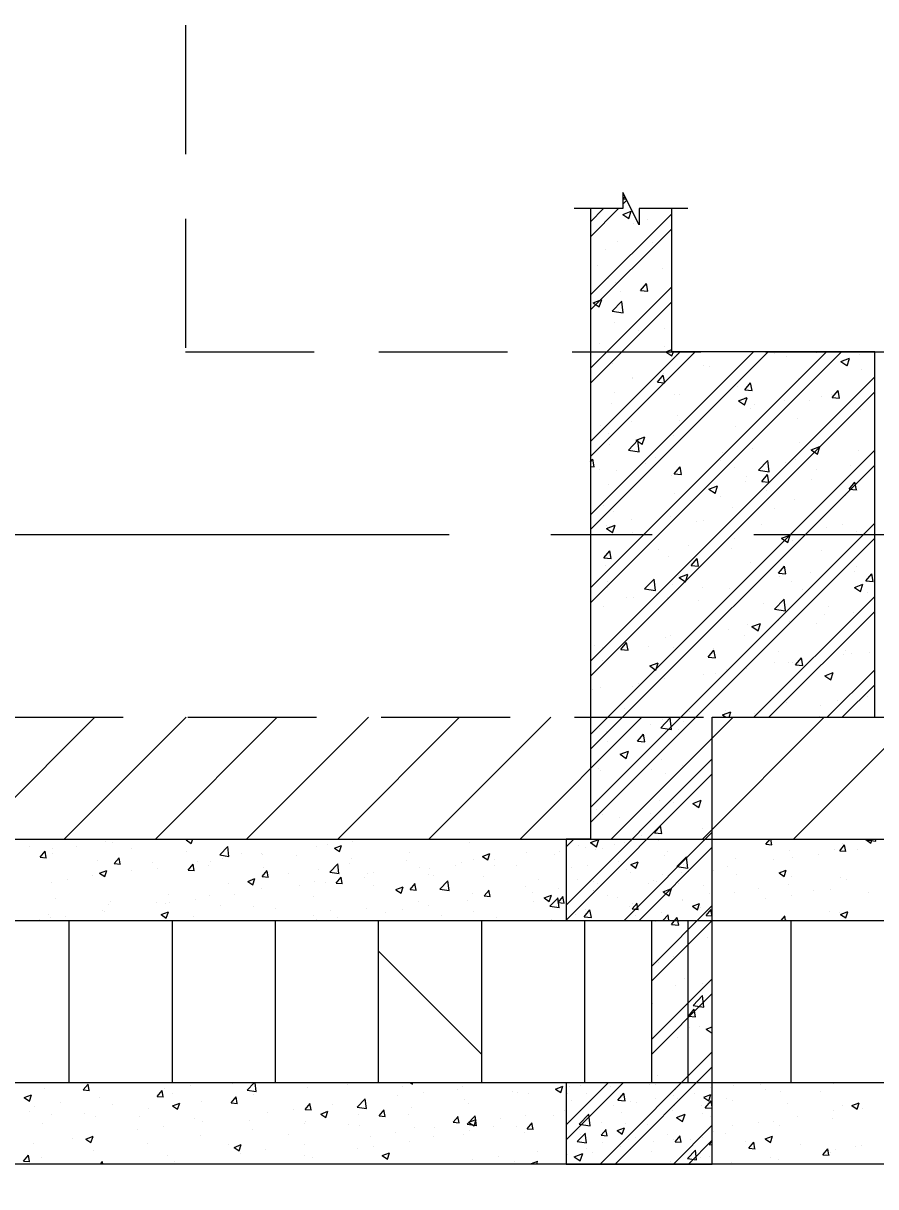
# Model space of a CAD drawing. Header units: millimetres. Extents: x 115500 to 206800, y -6300 to 53700.
# Drawn here: x 143651 to 145750, y 7294 to 10159 of the extents above; entities that cross this region are included whole.
import ezdxf

# ---------------------------------------------------------------- set-up
doc = ezdxf.new("R2010")
doc.units = ezdxf.units.MM
doc.linetypes.add('HIDDEN2', pattern=[4.7625, 3.175, -1.5875])
doc.linetypes.add('HT_Grid$0$CENTER2', pattern=[1.125, 0.75, -0.125, 0.125, -0.125])
doc.layers.get('Defpoints').update_dxf_attribs({"color": 151, "lineweight": 9})
for name, color, linetype, lineweight in [('HT_Dim Grid$0$NDC_S_DIM', 1, 'Continuous', 15), ('HT_Grid$0$NDC_S_AXIS', 5, 'HT_Grid$0$CENTER2', 13), ('NDC_S_BEAM', 3, 'HIDDEN2', 20), ('NDC_S_DIM', 1, 'Continuous', 15), ('NDC_S_HATCH MATERIAL', 8, 'Continuous', 13), ('NDC_S_SLAB', 2, 'Continuous', 20)]:
    doc.layers.add(name, color=color, linetype=linetype, lineweight=lineweight)
doc.styles.add('HT_Dim Grid$0$NDC_DIM', font='', dxfattribs={"width": 0.75})
doc.styles.get('HT_Dim Grid$0$NDC_DIM').set_extended_font_data('Dotum')
doc.dimstyles.new('HT_Dim Grid$0$NDC_dim_150', dxfattribs={"dimscale": 150, "dimtxt": 2.5, "dimasz": 1.5, "dimexe": 1.5, "dimexo": 2.5, "dimgap": 1, "dimtad": 1, "dimdec": 0, "dimzin": 0, "dimdsep": 46, "dimtxsty": 'HT_Dim Grid$0$NDC_DIM', "dimblk": 'HT_Dim Grid$0$DIMMARK', "dimcen": 0.09, "dimdle": 1.2, "dimclrd": 1, "dimclre": 1, "dimclrt": 3, "dimadec": 0, "dimazin": 0, "dimtfac": 1, "dimtdec": 0, "dimtix": 1, "dimtofl": 0, "dimtmove": 0, "dimatfit": 3, "dimfxl": 8, "dimfxlon": 1, "dimtolj": 1, "dimtzin": 0, "dimarcsym": 0})

# ---------------------------------------------------------------- blocks, each defined once
blk = doc.blocks.new('HT_Dim Grid$0$DIMMARK')
at = {"layer": 'HT_Dim Grid$0$NDC_S_DIM', "color": 1}
blk.add_line((-1.5, 0), (1, 0), dxfattribs=at)
at = {"layer": 'HT_Dim Grid$0$NDC_S_DIM', "color": 2, "const_width": 0.1}
blk.add_lwpolyline([(-0.424, -0.424), (0.424, 0.424)], dxfattribs=at)
blk = doc.blocks.new('*D64')
at = {"layer": 'Defpoints', "color": 0, "ltscale": 200, "transparency": 16777216}
for p in [(130700, 8900), (191600, 8900), (191600, -3900)]:
    blk.add_point(p, dxfattribs=at)
at = {"layer": 'HT_Dim Grid$0$NDC_S_DIM', "color": 1, "lineweight": -2, "ltscale": 200, "transparency": 16777216}
for p, q in [((130700, -2700), (130700, -4125)), ((191600, -2700), (191600, -4125)), ((130925, -3900), (191375, -3900))]:
    blk.add_line(p, q, dxfattribs=at)
at = {"layer": 'HT_Dim Grid$0$NDC_S_DIM', "color": 1, "lineweight": -2, "ltscale": 200, "transparency": 16777216, "xscale": 225, "yscale": 225, "zscale": 225, "rotation": 180}
blk.add_blockref('HT_Dim Grid$0$DIMMARK', (130700, -3900), dxfattribs=at)
at = {"layer": 'HT_Dim Grid$0$NDC_S_DIM', "color": 1, "lineweight": -2, "ltscale": 200, "transparency": 16777216, "xscale": 225, "yscale": 225, "zscale": 225}
blk.add_blockref('HT_Dim Grid$0$DIMMARK', (191600, -3900), dxfattribs=at)
at = {"layer": 'HT_Dim Grid$0$NDC_S_DIM', "color": 3, "ltscale": 200, "transparency": 16777216, "insert": (161150, -3562.2), "char_height": 375, "attachment_point": 5, "style": 'HT_Dim Grid$0$NDC_DIM'}
blk.add_mtext('\\A1;60900', dxfattribs=at)
blk = doc.blocks.new('*D59')
at = {"layer": 'Defpoints', "color": 0, "ltscale": 200, "transparency": 16777216}
for p in [(140350, 8900), (150750, 8900), (150750, -2700)]:
    blk.add_point(p, dxfattribs=at)
at = {"layer": 'HT_Dim Grid$0$NDC_S_DIM', "color": 1, "lineweight": -2, "ltscale": 200, "transparency": 16777216}
for p, q in [((140350, -1500), (140350, -2925)), ((150750, -1500), (150750, -2925)), ((140575, -2700), (150525, -2700))]:
    blk.add_line(p, q, dxfattribs=at)
at = {"layer": 'HT_Dim Grid$0$NDC_S_DIM', "color": 1, "lineweight": -2, "ltscale": 200, "transparency": 16777216, "xscale": 225, "yscale": 225, "zscale": 225, "rotation": 180}
blk.add_blockref('HT_Dim Grid$0$DIMMARK', (140350, -2700), dxfattribs=at)
at = {"layer": 'HT_Dim Grid$0$NDC_S_DIM', "color": 1, "lineweight": -2, "ltscale": 200, "transparency": 16777216, "xscale": 225, "yscale": 225, "zscale": 225}
blk.add_blockref('HT_Dim Grid$0$DIMMARK', (150750, -2700), dxfattribs=at)
at = {"layer": 'HT_Dim Grid$0$NDC_S_DIM', "color": 3, "ltscale": 200, "transparency": 16777216, "insert": (145550, -2362.2), "char_height": 375, "attachment_point": 5, "style": 'HT_Dim Grid$0$NDC_DIM'}
blk.add_mtext('\\A1;10400', dxfattribs=at)

msp = doc.modelspace()

# ---------------------------------------------------------------- linework, layer by layer
at = {"layer": 'HT_Grid$0$NDC_S_AXIS', "ltscale": 2000}
msp.add_line((120700, 8900), (201600, 8900), dxfattribs=at)
at = {"layer": 'NDC_S_BEAM', "ltscale": 100}
for p, q in [((144050, 18250), (144050, 9350)), ((144050, 9350), (147050, 9350)), ((124053.4, 8450), (150900, 8450))]:
    msp.add_line(p, q, dxfattribs=at)
at = {"layer": 'NDC_S_DIM', "ltscale": 100}
for p, q in [((145167.8, 9662.3), (145127.8, 9742.3)), ((145127.8, 9742.3), (145127.8, 9702.3)), ((145127.8, 9702.3), (145007.8, 9702.3)), ((145047.8, 9702.3), (145047.8, 8150)), ((145287.8, 9702.3), (145167.8, 9702.3)), ((145167.8, 9702.3), (145167.8, 9662.3)), ((145247.8, 9350), (145247.8, 9702.3)), ((145747.8, 9350), (145247.8, 9350)), ((145747.8, 8450), (145747.8, 9350)), ((145347.8, 7350), (145347.8, 8450)), ((145347.8, 8450), (145747.8, 8450)), ((145047.8, 8150), (144987.8, 8150)), ((144987.8, 8150), (144987.8, 7950)), ((144987.8, 7950), (145197.8, 7950)), ((145197.8, 7950), (145197.8, 7550)), ((145197.8, 7550), (144987.8, 7550)), ((144987.8, 7550), (144987.8, 7350)), ((144987.8, 7350), (145347.8, 7350))]:
    msp.add_line(p, q, dxfattribs=at)
at = {"layer": 'NDC_S_HATCH MATERIAL', "linetype": 'Continuous', "ltscale": 100}
for p, q in [((145127.8, 9713.3), (145137.5, 9723)), ((145129.4, 9726.4), (145133.4, 9731.2)), ((145129.4, 9726.4), (145136, 9725.8)), ((145047.8, 9633.3), (145116.8, 9702.3)), ((145047.8, 9670.1), (145080, 9702.3)), ((145047.8, 9489.8), (145247.8, 9689.8)), ((145127.4, 9688.1), (145148.4, 9696.2)), ((145127.4, 9688.1), (145142.3, 9678)), ((145142.3, 9677.9), (145148.4, 9696)), ((145153, 9664.8), (145153, 9664.8)), ((145187.3, 9675), (145187.3, 9675)), ((145047.8, 9453), (145247.8, 9653)), ((145086, 9602.8), (145086, 9602.8)), ((145113.8, 9621.5), (145113.8, 9621.5)), ((145199.6, 9617.8), (145199.6, 9617.8)), ((145064.3, 9562.8), (145064.3, 9562.8)), ((145224.5, 9556), (145224.5, 9556)), ((145092.6, 9529.8), (145092.6, 9529.8)), ((145110.2, 9521.6), (145110.2, 9521.6)), ((145171, 9500.8), (145185.5, 9518)), ((145189, 9499.1), (145185.5, 9517.9)), ((145047.8, 9309.4), (145247.8, 9509.4)), ((145120.7, 9499.4), (145120.7, 9499.4)), ((145171, 9500.8), (145189, 9499.2)), ((145047.8, 9272.7), (145247.8, 9472.7)), ((145054.4, 9470.6), (145075.4, 9478.6)), ((145054.4, 9470.6), (145069.3, 9460.5)), ((145069.3, 9460.4), (145075.4, 9478.5)), ((145101.6, 9449.8), (145125, 9474.1)), ((145128.3, 9445.5), (145125, 9474)), ((145101.6, 9449.8), (145128.3, 9445.6)), ((145106.5, 9421.7), (145106.5, 9421.7)), ((145166.1, 9402.7), (145166.1, 9402.7)), ((145231.2, 9406.1), (145231.2, 9406.1)), ((145069.2, 9369.2), (145069.2, 9369.2)), ((145047.8, 9092.4), (145305.4, 9350)), ((145047.8, 8912.1), (145485.7, 9350)), ((145047.8, 8731.8), (145666, 9350)), ((145047.8, 9129.1), (145268.7, 9350)), ((145047.8, 8948.8), (145449, 9350)), ((145047.8, 8768.5), (145629.3, 9350)), ((145080.2, 9350.8), (145080.2, 9350.8)), ((145229.3, 9362.4), (145229.3, 9362.4)), ((145233.5, 9349.8), (145247.8, 9355.3)), ((145233.5, 9349.8), (145248.4, 9339.7)), ((145248.4, 9339.6), (145251.9, 9350)), ((145258.7, 9344.4), (145258.7, 9344.4)), ((145502, 9345), (145502, 9345)), ((145549.6, 9348.9), (145549.6, 9348.9)), ((145605.6, 9347.4), (145605.6, 9347.4)), ((145709.7, 9342.1), (145709.7, 9342.1)), ((145744.9, 9350), (145747.8, 9349.6)), ((145102.9, 9321.9), (145102.9, 9321.9)), ((145327, 9314.9), (145327, 9314.9)), ((145341, 9312.6), (145341, 9312.6)), ((145530.5, 9337.5), (145530.5, 9337.5)), ((145664.6, 9325.7), (145685.6, 9333.8)), ((145664.6, 9325.7), (145679.5, 9315.7)), ((145679.6, 9315.6), (145685.6, 9333.7)), ((145047.8, 8588.2), (145747.8, 9288.2)), ((145152.1, 9284.9), (145152.1, 9284.9)), ((145152.3, 9287.7), (145152.3, 9287.7)), ((145212.7, 9275.1), (145227.1, 9292.3)), ((145230.6, 9273.4), (145227.1, 9292.2)), ((145227.4, 9297.6), (145227.4, 9297.6)), ((145560.6, 9284.8), (145560.6, 9284.8)), ((145716.4, 9307.3), (145716.4, 9307.3)), ((145212.7, 9275.1), (145230.6, 9273.5)), ((145409.1, 9265.6), (145409.1, 9265.6)), ((145427.8, 9256.3), (145442.3, 9273.5)), ((145427.8, 9256.3), (145445.8, 9254.7)), ((145445.8, 9254.6), (145442.3, 9273.4)), ((145643, 9237.5), (145657.5, 9254.7)), ((145660.9, 9235.8), (145657.5, 9254.6)), ((145047.8, 8551.4), (145747.8, 9251.4)), ((145106.4, 9250.2), (145106.4, 9250.2)), ((145255.1, 9244.5), (145255.1, 9244.5)), ((145266.5, 9243.5), (145266.5, 9243.5)), ((145412.6, 9229), (145433.6, 9237)), ((145412.6, 9229), (145427.5, 9218.9)), ((145426.7, 9236.7), (145426.7, 9236.7)), ((145427.5, 9218.8), (145433.6, 9236.9)), ((145526.7, 9229.1), (145526.7, 9229.1)), ((145586.8, 9229.9), (145586.8, 9229.9)), ((145616.6, 9240), (145616.6, 9240)), ((145640.3, 9244), (145640.3, 9244)), ((145643, 9237.5), (145660.9, 9235.9)), ((145099.2, 9222), (145099.2, 9222)), ((145441.6, 9209.9), (145441.6, 9209.9)), ((145451.6, 9219.2), (145451.6, 9219.2)), ((145712.8, 9207.4), (145712.8, 9207.4)), ((145747, 9223.2), (145747, 9223.2)), ((145073.4, 9169.4), (145073.4, 9169.4)), ((145148.5, 9179.3), (145148.5, 9179.3)), ((145262.1, 9194.2), (145262.1, 9194.2)), ((145266.6, 9179.9), (145266.6, 9179.9)), ((145557, 9185), (145557, 9185)), ((145091.7, 9149.9), (145091.7, 9149.9)), ((145160.5, 9132.2), (145181.5, 9140.3)), ((145175.4, 9122), (145181.5, 9140.2)), ((145251.4, 9144.6), (145251.4, 9144.6)), ((145405.4, 9165.7), (145405.4, 9165.7)), ((145095.6, 9122.1), (145095.6, 9122.1)), ((145141.4, 9107.9), (145164.8, 9132.2)), ((145160.5, 9132.2), (145175.4, 9122.2)), ((145168.1, 9103.6), (145164.8, 9132.1)), ((145447.8, 9110.8), (145447.8, 9110.8)), ((145561.4, 9125.7), (145561.4, 9125.7)), ((145591.6, 9108.2), (145612.6, 9116.3)), ((145606.6, 9098), (145612.6, 9116.1)), ((145047.8, 8407.9), (145747.8, 9107.9)), ((145047.8, 9078.6), (145053.6, 9085.5)), ((145047.9, 9097), (145047.9, 9097)), ((145057, 9066.6), (145053.6, 9085.4)), ((145141.4, 9107.9), (145168.1, 9103.7)), ((145208.1, 9090.2), (145208.1, 9090.2)), ((145368.2, 9083.4), (145368.2, 9083.4)), ((145372.7, 9100.9), (145372.7, 9100.9)), ((145461.6, 9058.2), (145484.9, 9082.6)), ((145488.3, 9054), (145484.9, 9082.5)), ((145553.3, 9085.1), (145553.3, 9085.1)), ((145591.6, 9108.2), (145606.6, 9098.1)), ((145709.1, 9107.6), (145709.1, 9107.6)), ((145047.8, 8371.1), (145747.8, 9071.1)), ((145047.8, 9067.5), (145057, 9066.7)), ((145069.6, 9061), (145069.6, 9061)), ((145111.2, 9056.7), (145111.2, 9056.7)), ((145183.2, 9075.9), (145183.2, 9075.9)), ((145254.3, 9049.5), (145268.7, 9066.7)), ((145272.2, 9047.8), (145268.7, 9066.6)), ((145401.8, 9065.9), (145401.8, 9065.9)), ((145461.6, 9058.2), (145488.2, 9054.1)), ((145528.4, 9076.7), (145528.4, 9076.7)), ((145604.2, 9061), (145604.2, 9061)), ((145688.5, 9069.9), (145688.5, 9069.9)), ((145247.8, 9044.8), (145247.8, 9044.8)), ((145254.3, 9049.5), (145272.2, 9047.9)), ((145271.3, 9049.9), (145271.3, 9049.9)), ((145429.2, 9030.9), (145429.2, 9030.9)), ((145431.5, 9043.1), (145431.5, 9043.1)), ((145469.5, 9030.6), (145483.9, 9047.9)), ((145469.5, 9030.6), (145487.4, 9029.1)), ((145487.4, 9028.9), (145483.9, 9047.8)), ((145591.6, 9036.4), (145591.6, 9036.4)), ((145671.9, 9032.3), (145671.9, 9032.3)), ((145684.6, 9011.8), (145699.1, 9029)), ((145702.6, 9010.1), (145699.1, 9028.9)), ((145747, 9042.2), (145747, 9042.2)), ((145092, 9022.3), (145092, 9022.3)), ((145254.3, 9000.9), (145254.3, 9000.9)), ((145339.6, 9011.4), (145360.6, 9019.5)), ((145339.6, 9011.4), (145354.5, 9001.4)), ((145354.5, 9001.3), (145360.6, 9019.4)), ((145482.5, 9007.4), (145482.5, 9007.4)), ((145676.1, 8995.1), (145676.1, 8995.1)), ((145684.6, 9011.8), (145702.6, 9010.2)), ((145705.5, 9007.7), (145705.5, 9007.7)), ((145079.3, 8970.9), (145079.3, 8970.9)), ((145293.7, 8982.5), (145293.7, 8982.5)), ((145368.8, 8992.4), (145368.8, 8992.4)), ((145549.7, 8985.2), (145549.7, 8985.2)), ((145104.3, 8957.6), (145104.3, 8957.6)), ((145148.4, 8937.7), (145148.4, 8937.7)), ((145244.1, 8944.9), (145244.1, 8944.9)), ((145398.1, 8966), (145398.1, 8966)), ((145501.1, 8965.1), (145501.1, 8965.1)), ((145047.8, 8227.6), (145747.8, 8927.6)), ((145087.5, 8914.7), (145108.5, 8922.7)), ((145087.5, 8914.7), (145102.4, 8904.6)), ((145088.3, 8922.4), (145088.3, 8922.4)), ((145102.4, 8904.5), (145108.5, 8922.6)), ((145308.6, 8930.9), (145308.6, 8930.9)), ((145326.1, 8935), (145326.1, 8935)), ((145468.7, 8924.2), (145468.7, 8924.2)), ((145593, 8914), (145593, 8914)), ((145628.8, 8917.4), (145628.8, 8917.4)), ((145668.1, 8923.9), (145668.1, 8923.9)), ((145047.8, 8190.8), (145747.8, 8890.8)), ((145151.2, 8905), (145151.2, 8905)), ((145403.5, 8889.1), (145403.5, 8889.1)), ((145518.6, 8890.7), (145539.6, 8898.7)), ((145518.6, 8890.7), (145533.6, 8880.6)), ((145533.6, 8880.5), (145539.6, 8898.6)), ((145546, 8885.3), (145546, 8885.3)), ((145701.8, 8907.8), (145701.8, 8907.8)), ((145080.7, 8842.6), (145095.2, 8859.9)), ((145098.7, 8840.9), (145095.2, 8859.7)), ((145214.8, 8864.2), (145214.8, 8864.2)), ((145289.9, 8874.1), (145289.9, 8874.1)), ((145394.5, 8866.1), (145394.5, 8866.1)), ((145615.7, 8860.1), (145615.7, 8860.1)), ((145080.7, 8842.6), (145098.7, 8841.1)), ((145240.5, 8845), (145240.5, 8845)), ((145295.9, 8823.8), (145310.4, 8841)), ((145295.9, 8823.8), (145313.8, 8822.2)), ((145313.8, 8822.1), (145310.4, 8840.9)), ((145440.7, 8830), (145440.7, 8830)), ((145084.7, 8822.5), (145084.7, 8822.5)), ((145265.8, 8800), (145265.8, 8800)), ((145266.6, 8793.9), (145287.6, 8802)), ((145281.5, 8783.7), (145287.6, 8801.8)), ((145511.1, 8805), (145525.5, 8822.2)), ((145511.1, 8805), (145529, 8803.4)), ((145514.1, 8795.7), (145514.1, 8795.7)), ((145529, 8803.3), (145525.6, 8822.1)), ((145589.2, 8805.6), (145589.2, 8805.6)), ((145698.2, 8808), (145698.2, 8808)), ((145702.8, 8820.5), (145702.8, 8820.5)), ((145726.3, 8786.1), (145740.7, 8803.4)), ((145744.2, 8784.5), (145740.7, 8803.3)), ((145090, 8784.4), (145090, 8784.4)), ((145090.8, 8770), (145090.8, 8770)), ((145181.2, 8766), (145204.5, 8790.3)), ((145181.2, 8766), (145207.9, 8761.8)), ((145207.9, 8761.8), (145204.5, 8790.2)), ((145250.1, 8777.6), (145250.1, 8777.6)), ((145266.6, 8793.9), (145281.5, 8783.8)), ((145324.6, 8770.7), (145324.6, 8770.7)), ((145390.9, 8766.3), (145390.9, 8766.3)), ((145410.3, 8770.9), (145410.3, 8770.9)), ((145542.4, 8785.5), (145542.4, 8785.5)), ((145697.7, 8769.9), (145718.7, 8777.9)), ((145697.7, 8769.9), (145712.6, 8759.8)), ((145712.6, 8759.7), (145718.7, 8777.8)), ((145726.3, 8786.1), (145744.2, 8784.6)), ((145135.9, 8745.9), (145135.9, 8745.9)), ((145153.2, 8744.1), (145153.2, 8744.1)), ((145211, 8755.8), (145211, 8755.8)), ((145236.8, 8745.2), (145236.8, 8745.2)), ((145313.4, 8737.3), (145313.4, 8737.3)), ((145450.5, 8450), (145747.8, 8747.3)), ((145501.3, 8716.3), (145524.7, 8740.7)), ((145528, 8712.1), (145524.7, 8740.6)), ((145570.4, 8764.1), (145570.4, 8764.1)), ((145730.6, 8757.3), (145730.6, 8757.3)), ((145081, 8722.7), (145081, 8722.7)), ((145473.5, 8730.6), (145473.5, 8730.6)), ((145487.3, 8450), (145747.8, 8710.5)), ((145501.3, 8716.3), (145528, 8712.2)), ((145633.7, 8723.8), (145633.7, 8723.8)), ((145445.6, 8673.1), (145466.6, 8681.2)), ((145460.6, 8662.9), (145466.7, 8681.1)), ((145510.3, 8687.3), (145510.3, 8687.3)), ((145538.7, 8685.6), (145538.7, 8685.6)), ((145603.3, 8681.1), (145603.3, 8681.1)), ((145623.9, 8702.2), (145623.9, 8702.2)), ((145694.6, 8708.1), (145694.6, 8708.1)), ((145245.7, 8652.4), (145245.7, 8652.4)), ((145387.2, 8666.4), (145387.2, 8666.4)), ((145435.2, 8677.4), (145435.2, 8677.4)), ((145445.6, 8673.1), (145460.6, 8663)), ((145057, 8627.6), (145057, 8627.6)), ((145077.4, 8622.8), (145077.4, 8622.8)), ((145122.4, 8617), (145136.8, 8634.2)), ((145132.1, 8637.5), (145132.1, 8637.5)), ((145140.3, 8615.3), (145136.8, 8634.1)), ((145190.4, 8625.1), (145190.4, 8625.1)), ((145233.2, 8645.3), (145233.2, 8645.3)), ((145428.3, 8651), (145428.3, 8651)), ((145122.4, 8617), (145140.3, 8615.4)), ((145253.4, 8621), (145253.4, 8621)), ((145337.5, 8598.1), (145352, 8615.4)), ((145337.5, 8598.1), (145355.5, 8596.6)), ((145350.6, 8618.4), (145350.6, 8618.4)), ((145355.5, 8596.5), (145352, 8615.3)), ((145510.7, 8611.6), (145510.7, 8611.6)), ((145552.7, 8579.3), (145567.2, 8596.5)), ((145570.6, 8577.6), (145567.2, 8596.4)), ((145670.9, 8604.8), (145670.9, 8604.8)), ((145675.2, 8615.2), (145675.2, 8615.2)), ((145690.9, 8608.2), (145690.9, 8608.2)), ((145734.4, 8608.8), (145734.4, 8608.8)), ((145078.4, 8591), (145078.4, 8591)), ((145193.6, 8576.3), (145214.6, 8584.4)), ((145193.6, 8576.3), (145208.5, 8566.3)), ((145208.5, 8566.2), (145214.6, 8584.3)), ((145383.6, 8566.5), (145383.6, 8566.5)), ((145431.3, 8568.9), (145431.3, 8568.9)), ((145500.2, 8585.2), (145500.2, 8585.2)), ((145535.1, 8585.7), (145535.1, 8585.7)), ((145545, 8583.9), (145545, 8583.9)), ((145552.7, 8579.3), (145570.6, 8577.7)), ((145630.9, 8450), (145747.8, 8566.9)), ((145229.5, 8545.4), (145229.5, 8545.4)), ((145325.3, 8555.1), (145325.3, 8555.1)), ((145356.2, 8559), (145356.2, 8559)), ((145624.7, 8552.3), (145645.7, 8560.4)), ((145624.7, 8552.3), (145639.6, 8542.3)), ((145639.6, 8542.1), (145645.7, 8560.3)), ((145053.2, 8519.1), (145053.2, 8519.1)), ((145073.7, 8522.9), (145073.7, 8522.9)), ((145150.3, 8525.1), (145150.3, 8525.1)), ((145166.8, 8534.1), (145166.8, 8534.1)), ((145667.6, 8450), (145747.8, 8530.2)), ((145687.3, 8508.4), (145687.3, 8508.4)), ((145531.4, 8485.9), (145531.4, 8485.9)), ((145614.8, 8480.2), (145614.8, 8480.2)), ((145655.5, 8490.5), (145655.5, 8490.5)), ((145730.6, 8500.4), (145730.6, 8500.4)), ((145132, 8471.8), (145132, 8471.8)), ((145292.2, 8465.1), (145292.2, 8465.1)), ((145352.4, 8450.6), (145352.4, 8450.6)), ((145372.6, 8455.6), (145393.7, 8463.6)), ((145372.6, 8455.6), (145380.9, 8450)), ((145379.9, 8466.7), (145379.9, 8466.7)), ((145389.1, 8450), (145393.7, 8463.5)), ((145452.3, 8458.3), (145452.3, 8458.3)), ((145466, 8465.6), (145466, 8465.6)), ((145612.5, 8451.5), (145612.5, 8451.5)), ((143527.4, 8150), (143827.4, 8450)), ((143751.9, 8150), (144051.9, 8450)), ((143976.4, 8150), (144276.4, 8450)), ((144200.9, 8150), (144500.9, 8450)), ((144425.4, 8150), (144725.4, 8450)), ((144649.9, 8150), (144949.9, 8450)), ((144874.4, 8150), (145174.4, 8450)), ((145070.1, 8423.1), (145070.1, 8423.1)), ((145098.9, 8150), (145398.9, 8450)), ((145195.3, 8431.5), (145195.3, 8431.5)), ((145220.9, 8424.1), (145244.3, 8448.4)), ((145220.9, 8424.1), (145247.6, 8420)), ((145225.9, 8445.5), (145225.9, 8445.5)), ((145247.6, 8419.9), (145244.3, 8448.4)), ((145277.3, 8440.7), (145277.3, 8440.7)), ((145323.4, 8150), (145623.4, 8450)), ((145439.8, 8450.2), (145439.8, 8450.2)), ((145547.9, 8150), (145847.9, 8450)), ((145087.9, 8415.8), (145087.9, 8415.8)), ((145164, 8391.3), (145178.4, 8408.5)), ((145181.9, 8389.6), (145178.4, 8408.4)), ((145264.9, 8420.1), (145264.9, 8420.1)), ((145089.9, 8390.1), (145089.9, 8390.1)), ((145120.6, 8358.8), (145141.6, 8366.9)), ((145135.5, 8348.6), (145141.6, 8366.8)), ((145164, 8391.3), (145181.9, 8389.7)), ((144987.8, 7987.3), (145347.8, 8347.3)), ((145120.6, 8358.8), (145135.5, 8348.7)), ((145222.2, 8345.7), (145222.2, 8345.7)), ((144987.8, 7950.5), (145347.8, 8310.5)), ((145066.4, 8323.2), (145066.4, 8323.2)), ((145072.3, 8319.3), (145072.3, 8319.3)), ((145198.4, 8322.4), (145198.4, 8322.4)), ((145232.5, 8312.6), (145232.5, 8312.6)), ((145273.5, 8332.3), (145273.5, 8332.3)), ((145062.8, 8223.3), (145062.8, 8223.3)), ((145218.6, 8245.8), (145218.6, 8245.8)), ((145252.5, 8241.1), (145252.5, 8241.1)), ((145299.7, 8238), (145320.7, 8246.1)), ((145299.7, 8238), (145314.6, 8228)), ((145308.2, 8228.9), (145308.2, 8228.9)), ((145314.6, 8227.8), (145320.7, 8246)), ((145077.5, 8211.1), (145077.5, 8211.1)), ((145119.5, 8204.1), (145119.5, 8204.1)), ((145194.6, 8214), (145194.6, 8214)), ((145130.9, 7950), (145347.8, 8166.9)), ((145205.6, 8165.6), (145220.1, 8182.9)), ((145205.6, 8165.6), (145223.5, 8164.1)), ((145223.5, 8164), (145220.1, 8182.8)), ((145324.4, 8175.3), (145324.4, 8175.3)), ((143852.3, 8143.5), (143852.3, 8143.5)), ((143871.1, 8140.9), (143871.1, 8140.9)), ((143883.3, 8150), (143886.3, 8149.5)), ((143886.3, 8149.4), (143886.2, 8150)), ((144052.1, 8148.2), (144056.8, 8150)), ((144052.1, 8148.1), (144064.7, 8139.6)), ((144064.7, 8139.6), (144068.2, 8150)), ((144399.1, 8135.9), (144399.1, 8135.9)), ((144462.7, 8144.2), (144462.7, 8144.2)), ((144502.2, 8149.1), (144502.2, 8149.1)), ((144749.4, 8142), (144749.4, 8142)), ((144987.8, 8130.8), (145007, 8150)), ((145047.6, 8141.3), (145068.6, 8149.3)), ((145047.6, 8141.3), (145062.5, 8131.2)), ((145062.5, 8131.1), (145068.6, 8149.2)), ((145106.5, 8137), (145106.5, 8137)), ((145132.5, 8141), (145132.5, 8141)), ((145149.4, 8145.2), (145149.4, 8145.2)), ((145174.1, 8159.3), (145174.1, 8159.3)), ((145214.9, 8145.9), (145214.9, 8145.9)), ((145334.2, 8152.5), (145334.2, 8152.5)), ((145479.4, 8137.3), (145490.1, 8150)), ((145479.4, 8137.3), (145494.6, 8135.9)), ((145494.2, 8135.9), (145491.6, 8150)), ((145661.6, 8121.3), (145673.8, 8135.9)), ((145667.9, 8139.5), (145667.9, 8139.5)), ((145676.4, 8119.9), (145673.4, 8135.8)), ((145725.6, 8148.7), (145738.3, 8140.2)), ((145725.7, 8148.8), (145728.9, 8150)), ((145727.6, 8148.2), (145750.2, 8144.7)), ((145727.7, 8148.1), (145729.5, 8150)), ((145738.3, 8140.2), (145741.5, 8150)), ((145750.2, 8144.6), (145749.5, 8150)), ((143665.1, 8130.6), (143665.1, 8130.6)), ((143692.8, 8105.6), (143705.1, 8120.2)), ((143707.6, 8104.2), (143704.7, 8120.1)), ((143722.9, 8115.5), (143722.9, 8115.5)), ((143724, 8127.3), (143724, 8127.3)), ((143781.1, 8131.8), (143781.1, 8131.8)), ((143916.7, 8126), (143916.7, 8126)), ((144052.3, 8120.3), (144052.3, 8120.3)), ((144134.8, 8111), (144157.4, 8107.5)), ((144134.9, 8110.9), (144154.6, 8131.5)), ((144157.4, 8107.3), (144154.6, 8131.5)), ((144187.9, 8114.6), (144187.9, 8114.6)), ((144238.7, 8114.7), (144238.7, 8114.7)), ((144239.8, 8112.1), (144239.8, 8112.1)), ((144323.5, 8108.9), (144323.5, 8108.9)), ((144371.8, 8131.2), (144371.8, 8131.2)), ((144417.1, 8127.9), (144434.9, 8134.7)), ((144417.1, 8127.8), (144429.7, 8119.3)), ((144429.7, 8119.3), (144434.9, 8134.6)), ((144601.2, 8116.5), (144601.2, 8116.5)), ((144782.1, 8107.5), (144794.8, 8098.9)), ((144782.2, 8107.5), (144800, 8114.4)), ((144794.8, 8098.9), (144799.9, 8114.3)), ((144889.7, 8117.7), (144889.7, 8117.7)), ((144958.4, 8111.6), (144958.4, 8111.6)), ((144972.7, 8120), (144972.7, 8120)), ((145018, 8134), (145018, 8134)), ((145036.3, 8128.4), (145036.3, 8128.4)), ((145059.1, 8123.5), (145059.1, 8123.5)), ((145077.2, 8125.7), (145077.2, 8125.7)), ((145167.6, 7950), (145347.8, 8130.2)), ((145229.3, 8110.6), (145229.3, 8110.6)), ((145237.3, 8119), (145237.3, 8119)), ((145537.5, 8121.6), (145537.5, 8121.6)), ((145609.9, 8112.5), (145609.9, 8112.5)), ((145647.9, 8124.4), (145647.9, 8124.4)), ((145661.6, 8121.3), (145676.8, 8120)), ((145706.1, 8125.2), (145706.1, 8125.2)), ((143692.8, 8105.6), (143708, 8104.3)), ((143699.1, 8103.4), (143699.1, 8103.4)), ((143834.6, 8097.7), (143834.6, 8097.7)), ((143875, 8089.7), (143887.2, 8104.2)), ((143875, 8089.6), (143890.2, 8088.3)), ((143889.8, 8088.2), (143886.8, 8104.2)), ((143970.2, 8091.9), (143970.2, 8091.9)), ((144057.2, 8073.7), (144069.4, 8088.3)), ((144072, 8072.3), (144069, 8088.2)), ((144078.9, 8093.7), (144078.9, 8093.7)), ((144105.8, 8086.2), (144105.8, 8086.2)), ((144111.5, 8095.9), (144111.5, 8095.9)), ((144142.5, 8102.1), (144142.5, 8102.1)), ((144241.4, 8080.5), (144241.4, 8080.5)), ((144405.9, 8068.8), (144425.7, 8089.4)), ((144428.4, 8065.3), (144425.6, 8089.4)), ((144453.1, 8091.1), (144453.1, 8091.1)), ((144459, 8103.1), (144459, 8103.1)), ((144594.6, 8097.4), (144594.6, 8097.4)), ((144627.4, 8080.8), (144627.4, 8080.8)), ((144716.1, 8086.2), (144716.1, 8086.2)), ((144730.2, 8091.7), (144730.2, 8091.7)), ((144759.3, 8099.8), (144759.3, 8099.8)), ((144810.2, 8086.2), (144810.2, 8086.2)), ((144812.3, 8098.9), (144812.3, 8098.9)), ((144865.8, 8085.9), (144865.8, 8085.9)), ((145001.4, 8080.2), (145001.4, 8080.2)), ((145040.6, 8085.7), (145040.6, 8085.7)), ((145115.7, 8095.6), (145115.7, 8095.6)), ((145147.2, 8087.2), (145165, 8094)), ((145147.2, 8087.1), (145159.8, 8078.6)), ((145159.8, 8078.6), (145165, 8093.9)), ((145260.7, 8082.2), (145284.1, 8106.6)), ((145260.7, 8082.2), (145287.4, 8078.1)), ((145277.3, 8086.3), (145277.3, 8086.3)), ((145287.4, 8078), (145284.1, 8106.5)), ((145385.9, 8083), (145385.9, 8083)), ((145405.6, 8102.6), (145405.6, 8102.6)), ((145499.7, 8099), (145499.7, 8099)), ((145546.3, 8104.1), (145546.3, 8104.1)), ((143758.7, 8051.5), (143758.7, 8051.5)), ((143822.3, 8059.9), (143822.3, 8059.9)), ((143838.7, 8066.3), (143856.5, 8073.1)), ((143838.7, 8066.2), (143851.3, 8057.7)), ((143849.2, 8059), (143849.2, 8059)), ((143851.3, 8057.7), (143856.4, 8073)), ((143918.5, 8072.6), (143918.5, 8072.6)), ((143981.1, 8078), (143981.1, 8078)), ((144057.2, 8073.7), (144072.4, 8072.4)), ((144203.7, 8045.9), (144221.5, 8052.8)), ((144216.3, 8037.4), (144221.5, 8052.7)), ((144239.4, 8057.8), (144251.6, 8072.4)), ((144239.4, 8057.8), (144254.5, 8056.4)), ((144254.2, 8056.4), (144251.2, 8072.3)), ((144305, 8065.7), (144305, 8065.7)), ((144377, 8074.7), (144377, 8074.7)), ((144405.9, 8069), (144428.5, 8065.4)), ((144421.5, 8041.8), (144433.8, 8056.4)), ((144436.3, 8040.4), (144433.4, 8056.4)), ((144492.1, 8056.7), (144492.1, 8056.7)), ((144499.1, 8064.5), (144499.1, 8064.5)), ((144512.6, 8069), (144512.6, 8069)), ((144648.2, 8063.3), (144648.2, 8063.3)), ((144652.5, 8077.8), (144652.5, 8077.8)), ((144662.1, 8060.8), (144662.1, 8060.8)), ((144783.8, 8057.6), (144783.8, 8057.6)), ((144919.4, 8051.8), (144919.4, 8051.8)), ((145137, 8074.5), (145137, 8074.5)), ((145146.8, 8068.5), (145146.8, 8068.5)), ((145226.1, 8062), (145226.1, 8062)), ((145272.6, 8068.8), (145272.6, 8068.8)), ((145289.7, 8070.3), (145289.7, 8070.3)), ((145351.6, 8073.6), (145351.6, 8073.6)), ((145408.2, 8063), (145408.2, 8063)), ((145512.2, 8066.8), (145530, 8073.7)), ((145512.2, 8066.8), (145524.8, 8058.2)), ((145524.8, 8058.3), (145530, 8073.6)), ((145543.8, 8057.3), (145543.8, 8057.3)), ((145664.8, 8055), (145664.8, 8055)), ((145679.4, 8051.6), (145679.4, 8051.6)), ((143720.9, 8042.7), (143720.9, 8042.7)), ((144156.8, 8040.2), (144156.8, 8040.2)), ((144203.7, 8045.9), (144216.3, 8037.4)), ((144236.7, 8027.6), (144236.7, 8027.6)), ((144332.3, 8035.7), (144332.3, 8035.7)), ((144368.7, 8046.6), (144368.7, 8046.6)), ((144395.9, 8044), (144395.9, 8044)), ((144421.5, 8041.8), (144436.7, 8040.5)), ((144514, 8035.3), (144514, 8035.3)), ((144568.7, 8025.5), (144581.4, 8017)), ((144568.8, 8025.6), (144586.5, 8032.4)), ((144581.4, 8017), (144586.5, 8032.4)), ((144603.7, 8025.9), (144616, 8040.5)), ((144603.7, 8025.9), (144618.9, 8024.6)), ((144618.5, 8024.5), (144615.6, 8040.4)), ((144677, 8026.8), (144696.8, 8047.4)), ((144677, 8026.9), (144699.5, 8023.4)), ((144699.5, 8023.3), (144696.7, 8047.4)), ((144785.9, 8010), (144798.2, 8024.6)), ((144800.7, 8008.6), (144797.8, 8024.5)), ((144886.6, 8033.2), (144886.6, 8033.2)), ((144969.5, 8028.2), (144969.5, 8028.2)), ((145014.9, 8049.4), (145014.9, 8049.4)), ((145055, 8046.1), (145055, 8046.1)), ((145055.4, 8022.7), (145055.4, 8022.7)), ((145055.5, 8023.6), (145055.5, 8023.6)), ((145065.7, 8040.8), (145065.7, 8040.8)), ((145190.6, 8040.4), (145190.6, 8040.4)), ((145203.5, 8048.1), (145203.5, 8048.1)), ((145211.3, 8046.1), (145211.3, 8046.1)), ((145226.7, 8020.5), (145247.7, 8028.5)), ((145241.6, 8010.3), (145247.7, 8028.4)), ((145264, 8040.2), (145264, 8040.2)), ((145326.1, 8034.6), (145326.1, 8034.6)), ((145461.7, 8028.9), (145461.7, 8028.9)), ((145534.4, 8037.1), (145534.4, 8037.1)), ((145597.3, 8023.2), (145597.3, 8023.2)), ((145639.3, 8025), (145639.3, 8025)), ((143730.6, 8002.7), (143730.6, 8002.7)), ((143866.2, 7996.9), (143866.2, 7996.9)), ((143978, 7993.4), (143978, 7993.4)), ((144008.7, 8014.8), (144008.7, 8014.8)), ((144012.1, 7993.5), (144012.1, 7993.5)), ((144075.7, 8001.9), (144075.7, 8001.9)), ((144108.4, 8011.3), (144108.4, 8011.3)), ((144171.9, 8014.6), (144171.9, 8014.6)), ((144365.8, 8009.9), (144365.8, 8009.9)), ((144624.3, 7996.2), (144624.3, 7996.2)), ((144745.5, 7998.7), (144745.5, 7998.7)), ((144756.2, 8015.3), (144756.2, 8015.3)), ((144785.9, 8010), (144801.1, 8008.6)), ((144905.9, 8019.8), (144905.9, 8019.8)), ((144907.2, 7997.3), (144907.2, 7997.3)), ((144933.8, 8005.3), (144951.6, 8012.1)), ((144933.8, 8005.2), (144946.4, 7996.7)), ((144946.4, 7996.7), (144951.5, 8012)), ((144948.1, 7984.7), (144967.9, 8005.3)), ((144970.6, 7981.2), (144967.8, 8005.3)), ((144968.1, 7994), (144980.3, 8008.6)), ((144968.1, 7994), (144983.3, 7992.7)), ((144982.9, 7992.6), (144979.9, 8008.5)), ((145089, 8010.2), (145089, 8010.2)), ((145114.4, 8006.8), (145114.4, 8006.8)), ((145150.3, 7978.1), (145162.5, 7992.7)), ((145150.4, 7992.3), (145150.4, 7992.3)), ((145165.1, 7976.7), (145162.1, 7992.6)), ((145226.7, 8020.5), (145241.6, 8010.4)), ((145274.2, 8001.8), (145274.2, 8001.8)), ((145274.5, 8000), (145274.5, 8000)), ((145339.8, 8017.2), (145339.8, 8017.2)), ((145402.5, 8018.1), (145402.5, 8018.1)), ((145479.5, 8003.9), (145479.5, 8003.9)), ((145543.1, 8012.3), (145543.1, 8012.3)), ((145732.9, 8017.4), (145732.9, 8017.4)), ((143712.5, 7964), (143712.5, 7964)), ((143846.1, 7974.4), (143846.1, 7974.4)), ((143851.7, 7972.4), (143851.7, 7972.4)), ((143860.6, 7989.4), (143860.6, 7989.4)), ((143990.3, 7964), (144008.1, 7970.8)), ((143990.3, 7964), (144002.9, 7955.4)), ((144001.7, 7991.2), (144001.7, 7991.2)), ((144002.9, 7955.4), (144008.1, 7970.8)), ((144137.3, 7985.5), (144137.3, 7985.5)), ((144217.7, 7984.5), (144217.7, 7984.5)), ((144272.9, 7979.7), (144272.9, 7979.7)), ((144408.5, 7974), (144408.5, 7974)), ((144496, 7980), (144496, 7980)), ((144544.1, 7968.3), (144544.1, 7968.3)), ((144585.7, 7977.7), (144585.7, 7977.7)), ((144649.3, 7986), (144649.3, 7986)), ((144759.1, 7971.9), (144759.1, 7971.9)), ((144948, 7984.9), (144970.6, 7981.4)), ((145011.8, 7964.9), (145011.8, 7964.9)), ((145032.1, 7958.8), (145046.5, 7976.1)), ((145036.7, 7977.3), (145036.7, 7977.3)), ((145050, 7957.1), (145046.5, 7975.9)), ((145143.8, 7983.9), (145143.8, 7983.9)), ((145150.3, 7978.1), (145165.5, 7976.7)), ((145197.8, 7836.6), (145347.8, 7986.6)), ((145222.9, 7970.2), (145222.9, 7970.2)), ((145298.8, 7984.9), (145316.6, 7991.7)), ((145298.8, 7984.8), (145311.4, 7976.3)), ((145311.4, 7976.3), (145316.6, 7991.7)), ((145319.1, 7982.8), (145319.1, 7982.8)), ((145332.5, 7962.1), (145344.7, 7976.7)), ((145347.3, 7960.7), (145344.3, 7976.7)), ((145637.4, 7972.9), (145637.4, 7972.9)), ((145661.7, 7970.4), (145661.7, 7970.4)), ((145663.8, 7964.5), (145676.5, 7956)), ((145663.9, 7964.6), (145681.6, 7971.4)), ((145676.5, 7956), (145681.6, 7971.3)), ((143691.9, 7951.4), (143691.9, 7951.4)), ((143717.8, 7958.1), (143717.8, 7958.1)), ((143755.5, 7959.7), (143755.5, 7959.7)), ((143764, 7550), (143764, 7950)), ((144018, 7550), (144018, 7950)), ((144069.6, 7959), (144069.6, 7959)), ((144272, 7550), (144272, 7950)), ((144365.6, 7962.1), (144365.6, 7962.1)), ((144371.8, 7950), (144373.1, 7950.5)), ((144372.9, 7950), (144373.1, 7950.4)), ((144425.3, 7956.5), (144425.3, 7956.5)), ((144526, 7550), (144526, 7950)), ((144679.7, 7962.6), (144679.7, 7962.6)), ((144780, 7550), (144780, 7950)), ((144815.3, 7956.8), (144815.3, 7956.8)), ((144950.9, 7951.1), (144950.9, 7951.1)), ((145032.1, 7958.8), (145050, 7957.2)), ((145034, 7550), (145034, 7950)), ((145159.3, 7961.8), (145159.3, 7961.8)), ((145197.8, 7799.9), (145347.8, 7949.9)), ((145207.6, 7946.2), (145207.6, 7946.2)), ((145226.2, 7950), (145239, 7963.3)), ((145240.4, 7950), (145238.9, 7963.3)), ((145247.2, 7940), (145261.7, 7957.2)), ((145247.2, 7940), (145265.2, 7938.4)), ((145265.2, 7938.3), (145261.7, 7957.1)), ((145288, 7550), (145288, 7950)), ((145332.5, 7962.1), (145347.6, 7960.8)), ((145517.8, 7950), (145526.9, 7960.8)), ((145528.5, 7950), (145526.5, 7960.7)), ((145531.3, 7952.5), (145531.3, 7952.5)), ((145542, 7550), (145542, 7950)), ((145336, 7908.8), (145336, 7908.8)), ((145260.9, 7898.9), (145260.9, 7898.9)), ((144779.9, 7619.9), (144525.9, 7873.9)), ((145251.6, 7861.2), (145251.6, 7861.2)), ((145204, 7846.3), (145204, 7846.3)), ((145216.1, 7846.7), (145216.1, 7846.7)), ((145197.8, 7656.3), (145347.8, 7806.3)), ((145279.4, 7806.4), (145279.4, 7806.4)), ((145323.5, 7795.4), (145323.5, 7795.4)), ((145197.8, 7619.6), (145347.8, 7769.6)), ((145257.1, 7790.5), (145257.1, 7790.5)), ((145300.5, 7740.3), (145323.9, 7764.7)), ((145327.2, 7736.1), (145323.9, 7764.6)), ((145200.3, 7746.5), (145200.3, 7746.5)), ((145300.5, 7740.3), (145327.2, 7736.2)), ((145288.9, 7714.3), (145303.3, 7731.6)), ((145288.9, 7714.3), (145306.8, 7712.8)), ((145306.8, 7712.7), (145303.3, 7731.5)), ((145291.8, 7687.1), (145291.8, 7687.1)), ((145316.6, 7687.5), (145316.6, 7687.5)), ((145332.7, 7682.1), (145347.8, 7687.9)), ((145332.7, 7682.1), (145347.7, 7672.1)), ((145263.1, 7660.4), (145263.1, 7660.4)), ((145347.7, 7672), (145347.8, 7672.4)), ((145071.8, 7350), (145347.8, 7626)), ((145108.5, 7350), (145347.8, 7589.3)), ((145212.9, 7568.8), (145212.9, 7568.8)), ((145347.1, 7567.9), (145347.1, 7567.9)), ((143702.4, 7535.4), (143702.4, 7535.4)), ((143798.5, 7532.4), (143810.8, 7547)), ((143813.3, 7531), (143810.4, 7546.9)), ((143998.2, 7534.8), (143998.2, 7534.8)), ((144061.8, 7543.1), (144061.8, 7543.1)), ((144165.8, 7548.5), (144165.8, 7548.5)), ((144202.2, 7531.9), (144219.6, 7550)), ((144224.7, 7528.4), (144222.2, 7550)), ((144350.1, 7539.3), (144350.1, 7539.3)), ((144448.2, 7545.5), (144448.2, 7545.5)), ((144583.8, 7539.7), (144583.8, 7539.7)), ((144604, 7550), (144609.4, 7546.4)), ((144609.4, 7546.4), (144610.6, 7550)), ((144719.4, 7534), (144719.4, 7534)), ((144731.6, 7539.9), (144731.6, 7539.9)), ((144961.8, 7534.6), (144979.6, 7541.4)), ((144961.8, 7534.6), (144974.4, 7526)), ((144974.4, 7526), (144979.5, 7541.4)), ((144987.8, 7409.6), (145128.2, 7550)), ((144987.8, 7446.3), (145091.5, 7550)), ((144996.4, 7542.1), (144996.4, 7542.1)), ((145024.1, 7543.9), (145024.1, 7543.9)), ((145044.1, 7549.5), (145044.1, 7549.5)), ((145098, 7540.9), (145098, 7540.9)), ((145193, 7546.7), (145193, 7546.7)), ((145208.2, 7545.2), (145208.2, 7545.2)), ((145258.2, 7534.2), (145258.2, 7534.2)), ((145343.8, 7539.5), (145343.8, 7539.5)), ((145401.2, 7544.6), (145401.2, 7544.6)), ((145465.6, 7545.2), (145465.6, 7545.2)), ((145646.3, 7547.6), (145646.3, 7547.6)), ((143653.3, 7513.7), (143671.1, 7520.5)), ((143653.3, 7513.7), (143665.9, 7505.1)), ((143665.9, 7505.1), (143671, 7520.5)), ((143798.5, 7532.4), (143813.7, 7531.1)), ((143837.8, 7513.7), (143837.8, 7513.7)), ((143980.7, 7516.5), (143993, 7531.1)), ((143980.7, 7516.5), (143995.9, 7515.1)), ((143995.5, 7515.1), (143992.6, 7531)), ((144017.7, 7523.1), (144017.7, 7523.1)), ((144162.9, 7500.5), (144175.2, 7515.1)), ((144177.7, 7499.1), (144174.8, 7515.1)), ((144202.1, 7532.1), (144224.7, 7528.6)), ((144218.2, 7520.3), (144218.2, 7520.3)), ((144473.3, 7489.9), (144493.1, 7510.5)), ((144495.8, 7486.4), (144493, 7510.5)), ((144571.8, 7518.9), (144571.8, 7518.9)), ((144635.4, 7527.3), (144635.4, 7527.3)), ((144737.7, 7507.9), (144737.7, 7507.9)), ((144855, 7528.3), (144855, 7528.3)), ((144868.1, 7525.8), (144868.1, 7525.8)), ((144896, 7524.1), (144896, 7524.1)), ((144990.6, 7522.6), (144990.6, 7522.6)), ((145001.1, 7507.4), (145001.1, 7507.4)), ((145037.2, 7524.2), (145037.2, 7524.2)), ((145115.3, 7507.5), (145129.8, 7524.7)), ((145115.3, 7507.5), (145133.2, 7505.9)), ((145126.2, 7516.8), (145126.2, 7516.8)), ((145133.2, 7505.8), (145129.8, 7524.6)), ((145209, 7511.4), (145209, 7511.4)), ((145253.1, 7519.2), (145253.1, 7519.2)), ((145261.7, 7511.1), (145261.7, 7511.1)), ((145305.2, 7524.1), (145305.2, 7524.1)), ((145326.8, 7514.3), (145344.6, 7521.1)), ((145326.8, 7514.2), (145339.4, 7505.7)), ((145330.5, 7488.7), (145344.9, 7505.9)), ((145339.4, 7505.7), (145344.6, 7521)), ((145347.8, 7490.3), (145344.9, 7505.8)), ((145383.9, 7510.7), (145383.9, 7510.7)), ((145397.3, 7505.4), (145397.3, 7505.4)), ((145479.4, 7533.8), (145479.4, 7533.8)), ((145515.9, 7529.8), (145515.9, 7529.8)), ((145615, 7528), (145615, 7528)), ((143666.2, 7479.1), (143666.2, 7479.1)), ((143678, 7492.6), (143678, 7492.6)), ((143741.6, 7501), (143741.6, 7501)), ((143869.6, 7497.7), (143869.6, 7497.7)), ((143959.5, 7486.1), (143959.5, 7486.1)), ((144018.3, 7493.4), (144036.1, 7500.2)), ((144018.3, 7493.3), (144030.9, 7484.8)), ((144030.9, 7484.8), (144036.1, 7500.1)), ((144089.9, 7504), (144089.9, 7504)), ((144162.9, 7500.5), (144178.1, 7499.2)), ((144251.6, 7476.7), (144251.6, 7476.7)), ((144315.2, 7485.1), (144315.2, 7485.1)), ((144345.1, 7484.6), (144357.3, 7499.2)), ((144345.1, 7484.6), (144360.3, 7483.3)), ((144359.9, 7483.2), (144356.9, 7499.1)), ((144383.4, 7473), (144401.1, 7479.9)), ((144396, 7464.5), (144401.1, 7479.8)), ((144411.4, 7497.8), (144411.4, 7497.8)), ((144473.2, 7490), (144495.8, 7486.5)), ((144527.3, 7468.7), (144539.5, 7483.3)), ((144542.1, 7467.3), (144539.1, 7483.2)), ((144605.8, 7488.9), (144605.8, 7488.9)), ((144747.9, 7498.7), (144747.9, 7498.7)), ((144985, 7481.9), (144985, 7481.9)), ((145105, 7493.8), (145105, 7493.8)), ((145125.2, 7476.6), (145125.2, 7476.6)), ((145145.4, 7503), (145145.4, 7503)), ((145161.3, 7500.6), (145161.3, 7500.6)), ((145250.7, 7481.4), (145250.7, 7481.4)), ((145255.6, 7494.5), (145255.6, 7494.5)), ((145321.4, 7493.9), (145321.4, 7493.9)), ((145330.5, 7488.7), (145347.8, 7487.2)), ((145532.9, 7499.6), (145532.9, 7499.6)), ((145646.4, 7481.1), (145646.4, 7481.1)), ((145668.5, 7493.9), (145668.5, 7493.9)), ((145691.8, 7493.9), (145704.5, 7485.3)), ((145691.9, 7493.9), (145709.6, 7500.8)), ((145704.5, 7485.3), (145709.6, 7500.7)), ((145718.9, 7487.2), (145718.9, 7487.2)), ((143699.3, 7450.8), (143699.3, 7450.8)), ((143721.4, 7472.2), (143721.4, 7472.2)), ((143801.8, 7473.4), (143801.8, 7473.4)), ((143827.6, 7467.1), (143827.6, 7467.1)), ((143937.3, 7467.7), (143937.3, 7467.7)), ((144072.9, 7461.9), (144072.9, 7461.9)), ((144091.2, 7455.6), (144091.2, 7455.6)), ((144208.5, 7456.2), (144208.5, 7456.2)), ((144344.1, 7450.5), (144344.1, 7450.5)), ((144347, 7454.8), (144347, 7454.8)), ((144383.3, 7473), (144396, 7464.4)), ((144477.5, 7472.6), (144477.5, 7472.6)), ((144527.3, 7468.7), (144542.5, 7467.3)), ((144599.7, 7473.2), (144599.7, 7473.2)), ((144709.5, 7452.7), (144721.7, 7467.3)), ((144709.5, 7452.7), (144724.6, 7451.4)), ((144724.2, 7451.3), (144721.3, 7467.2)), ((144744.3, 7448), (144766.9, 7444.5)), ((144744.4, 7447.8), (144764.2, 7468.5)), ((144748.4, 7452.7), (144766.2, 7459.5)), ((144748.4, 7452.6), (144761, 7444.1)), ((144761, 7444.1), (144766.1, 7459.5)), ((144766.9, 7444.3), (144764.1, 7468.4)), ((144825.2, 7460.9), (144825.2, 7460.9)), ((144888.8, 7469.2), (144888.8, 7469.2)), ((144891.6, 7436.8), (144903.9, 7451.4)), ((144906.4, 7435.4), (144903.5, 7451.3)), ((144956.9, 7468.3), (144956.9, 7468.3)), ((144993.3, 7457.5), (144993.3, 7457.5)), ((145020.1, 7448.1), (145043.5, 7472.4)), ((145020.1, 7448.1), (145046.8, 7443.9)), ((145046.8, 7443.8), (145043.5, 7472.3)), ((145075.8, 7451.3), (145075.8, 7451.3)), ((145133.9, 7450.4), (145133.9, 7450.4)), ((145259.7, 7464.6), (145280.7, 7472.7)), ((145259.7, 7464.6), (145274.7, 7454.5)), ((145274.7, 7454.4), (145280.8, 7472.5)), ((145323.4, 7475.4), (145323.4, 7475.4)), ((145343.4, 7468), (145343.4, 7468)), ((145462.3, 7453.4), (145462.3, 7453.4)), ((145498.2, 7455.7), (145498.2, 7455.7)), ((145558.5, 7466), (145558.5, 7466)), ((145643.2, 7463.1), (145643.2, 7463.1)), ((143931.4, 7434.6), (143931.4, 7434.6)), ((143995, 7443), (143995, 7443)), ((144086.8, 7419.4), (144086.8, 7419.4)), ((144215.1, 7435.7), (144215.1, 7435.7)), ((144303.5, 7422.4), (144303.5, 7422.4)), ((144451.6, 7447.8), (144451.6, 7447.8)), ((144479.7, 7444.8), (144479.7, 7444.8)), ((144568.6, 7427.1), (144568.6, 7427.1)), ((144615.3, 7439), (144615.3, 7439)), ((144664.8, 7439.8), (144664.8, 7439.8)), ((144734.6, 7423.4), (144734.6, 7423.4)), ((144750.9, 7433.3), (144750.9, 7433.3)), ((144808.7, 7442.9), (144808.7, 7442.9)), ((144865, 7441.3), (144865, 7441.3)), ((144886.5, 7427.6), (144886.5, 7427.6)), ((144891.6, 7436.8), (144906.8, 7435.5)), ((145015.4, 7405.8), (145035.2, 7426.4)), ((145020.3, 7435.5), (145020.3, 7435.5)), ((145022.1, 7421.8), (145022.1, 7421.8)), ((145033.6, 7424.4), (145033.6, 7424.4)), ((145038, 7402.3), (145035.1, 7426.4)), ((145073.8, 7420.8), (145086.1, 7435.4)), ((145073.8, 7420.8), (145089, 7419.5)), ((145088.6, 7419.4), (145085.7, 7435.4)), ((145113.4, 7432.4), (145131.2, 7439.2)), ((145113.4, 7432.3), (145126, 7423.8)), ((145126, 7423.8), (145131.2, 7439.1)), ((145189.4, 7446.9), (145189.4, 7446.9)), ((145238.3, 7423.9), (145238.3, 7423.9)), ((145252.1, 7350), (145347.8, 7445.7)), ((145256, 7404.9), (145268.3, 7419.5)), ((145270.8, 7403.5), (145267.9, 7419.4)), ((145350.1, 7430.3), (145350.1, 7430.3)), ((145380.8, 7426.2), (145380.8, 7426.2)), ((145398.7, 7445), (145398.7, 7445)), ((145512.8, 7445.2), (145512.8, 7445.2)), ((143674.8, 7400.8), (143674.8, 7400.8)), ((143771, 7413.5), (143771, 7413.5)), ((143804.9, 7411.5), (143822.7, 7418.3)), ((143804.9, 7411.4), (143817.5, 7402.9)), ((143817.5, 7402.9), (143822.7, 7418.2)), ((143956.4, 7401.6), (143956.4, 7401.6)), ((144155.3, 7397), (144155.3, 7397)), ((144169.9, 7391.1), (144187.7, 7397.9)), ((144169.9, 7391), (144182.5, 7382.5)), ((144182.5, 7382.5), (144187.7, 7397.9)), ((144344.6, 7397.6), (144344.6, 7397.6)), ((144505, 7418.7), (144505, 7418.7)), ((144512.5, 7392.1), (144512.5, 7392.1)), ((144602.7, 7404.3), (144602.7, 7404.3)), ((144660.6, 7417.5), (144660.6, 7417.5)), ((145015.4, 7405.9), (145038, 7402.4)), ((145078.5, 7402.9), (145078.5, 7402.9)), ((145122.1, 7392), (145122.1, 7392)), ((145142.1, 7411.2), (145142.1, 7411.2)), ((145157.7, 7416.1), (145157.7, 7416.1)), ((145202, 7404.9), (145202, 7404.9)), ((145252.6, 7409.9), (145252.6, 7409.9)), ((145256, 7404.9), (145271.2, 7403.6)), ((145288.9, 7350), (145347.8, 7408.9)), ((145293.2, 7410.4), (145293.2, 7410.4)), ((145322.6, 7415.5), (145322.6, 7415.5)), ((145340.3, 7398.4), (145347.8, 7406.3)), ((145340.3, 7398.4), (145347.8, 7397.3)), ((145428.8, 7404.6), (145428.8, 7404.6)), ((145438.2, 7389), (145450.4, 7403.6)), ((145453, 7387.6), (145450, 7403.5)), ((145478.4, 7412), (145496.2, 7418.8)), ((145478.4, 7411.9), (145491, 7403.4)), ((145491, 7403.4), (145496.2, 7418.8)), ((145564.4, 7398.9), (145564.4, 7398.9)), ((145700, 7393.2), (145700, 7393.2)), ((145715.7, 7395.4), (145715.7, 7395.4)), ((143651.6, 7357.3), (143663.8, 7371.9)), ((143666.4, 7355.9), (143663.4, 7371.8)), ((143696.2, 7366.3), (143696.2, 7366.3)), ((143824.5, 7382.5), (143824.5, 7382.5)), ((144007.2, 7371.5), (144007.2, 7371.5)), ((144184.8, 7376.6), (144184.8, 7376.6)), ((144248.4, 7384.9), (144248.4, 7384.9)), ((144344, 7370.2), (144344, 7370.2)), ((144364.3, 7366.6), (144364.3, 7366.6)), ((144474.4, 7388.1), (144474.4, 7388.1)), ((144534.9, 7370.7), (144547.6, 7362.2)), ((144535, 7370.8), (144552.8, 7377.6)), ((144547.6, 7362.2), (144552.7, 7377.5)), ((144821.9, 7369.1), (144821.9, 7369.1)), ((144918.1, 7381.7), (144918.1, 7381.7)), ((144990.2, 7373), (144990.2, 7373)), ((145007.7, 7367.8), (145028.7, 7375.9)), ((145007.7, 7367.8), (145022.6, 7357.8)), ((145022.6, 7357.7), (145028.7, 7375.8)), ((145038.3, 7388.4), (145038.3, 7388.4)), ((145053.9, 7379.4), (145053.9, 7379.4)), ((145147.6, 7385.5), (145147.6, 7385.5)), ((145198.5, 7381.7), (145198.5, 7381.7)), ((145286.5, 7363.7), (145306.3, 7384.4)), ((145286.5, 7363.9), (145309.1, 7360.4)), ((145309, 7360.2), (145306.2, 7384.4)), ((145319.6, 7366.9), (145319.6, 7366.9)), ((145339.8, 7368.1), (145339.8, 7368.1)), ((145438.2, 7389), (145453.4, 7387.6)), ((145491.7, 7365.9), (145491.7, 7365.9)), ((145620.4, 7373), (145632.6, 7387.6)), ((145620.4, 7373), (145635.6, 7371.7)), ((145635.2, 7371.6), (145632.2, 7387.5)), ((145640.1, 7378.5), (145640.1, 7378.5)), ((145652.1, 7387), (145652.1, 7387)), ((143651.6, 7357.3), (143666.8, 7356)), ((143841, 7350), (143846, 7356)), ((143846.7, 7350), (143845.6, 7355.9)), ((144024.4, 7355.4), (144024.4, 7355.4)), ((144212, 7351.2), (144212, 7351.2)), ((144758.4, 7360.7), (144758.4, 7360.7)), ((144861.9, 7356.7), (144861.9, 7356.7)), ((144900, 7350.4), (144917.8, 7357.3)), ((144900, 7350.4), (144900.5, 7350)), ((144905.7, 7354), (144905.7, 7354)), ((144915.3, 7350), (144917.7, 7357.2)), ((145244.5, 7357.1), (145244.5, 7357.1)), ((145395.5, 7353.2), (145395.5, 7353.2)), ((145509.7, 7360.7), (145509.7, 7360.7))]:
    msp.add_line(p, q, dxfattribs=at)
at = {"layer": 'NDC_S_SLAB', "ltscale": 10}
for p, q in [((128300, 8150), (151200, 8150)), ((128300, 7950), (151000, 7950)), ((151000, 7550), (125900, 7550)), ((151200, 7350), (125900, 7350))]:
    msp.add_line(p, q, dxfattribs=at)

# ---------------------------------------------------------------- dimensions: what is measured, and where the dimension line sits
at = {"layer": 'HT_Dim Grid$0$NDC_S_DIM', "ltscale": 200}
for base, p1, p2, picture, middle in [((191600, -3900), (130700, 8900), (191600, 8900), '*D64', (161150, -3562.2)), ((150750, -2700), (140350, 8900), (150750, 8900), '*D59', (145550, -2362.2))]:
    dim = msp.add_linear_dim(base=base, p1=p1, p2=p2, dimstyle='HT_Dim Grid$0$NDC_dim_150', override={"dimtmove": 1}, dxfattribs=at)
    dim.commit()
    dim.dimension.update_dxf_attribs({"geometry": picture, "text_midpoint": middle})

doc.saveas('drawing.dxf')
